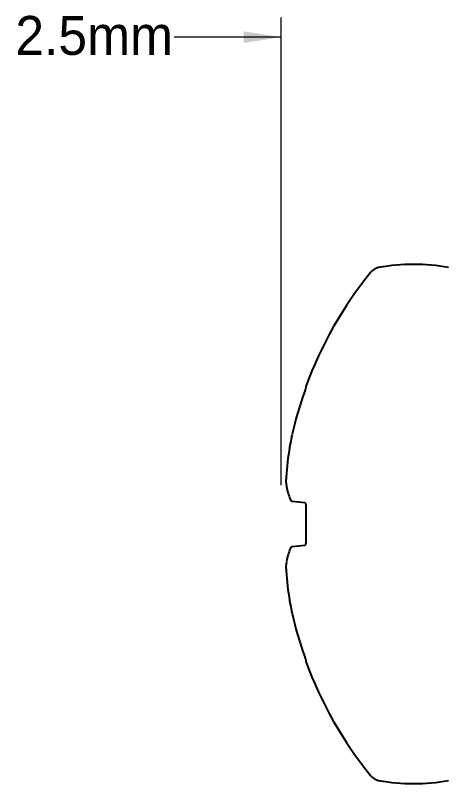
# Model space of a CAD drawing. Header units: millimetres. Extents: x 0.9 to 38.7, y 0.9 to 29.7.
# Drawn here: x 15.08 to 20.09, y 10.34 to 19.21 of the extents above; entities that cross this region are included whole.
import ezdxf

# ---------------------------------------------------------------- set-up
doc = ezdxf.new("R2010")
doc.units = ezdxf.units.MM
doc.header["$LTSCALE"] = 0.14184
doc.linetypes.add('SLD-Solid', pattern=[0])
doc.styles.add('SLDTEXTSTYLE0', font='ARIAL.TTF', dxfattribs={"width": 0.948})
doc.dimstyles.new('SLDDIMSTYLE1', dxfattribs={"dimtxt": 0.437148, "dimasz": 0.437148, "dimexe": 0, "dimexo": 0.0625, "dimgap": 0.109287, "dimtad": 0, "dimtih": 1, "dimtoh": 1, "dimdec": 3, "dimrnd": 1e-09, "dimzin": 12, "dimdsep": 46, "dimtxsty": 'SLDTEXTSTYLE0', "dimsah": 1, "dimcen": 0.09, "dimadec": 0, "dimazin": 3, "dimtfac": 1, "dimtdec": 3, "dimtmove": 0, "dimatfit": 0, "dimfxl": 0, "dimfrac": 2, "dimtolj": 1, "dimtzin": 12, "dimarcsym": 0})

# ---------------------------------------------------------------- blocks, each defined once
blk = doc.blocks.new('_D_1')
at = {"color": 7, "linetype": 'SLD-Solid', "lineweight": 0}
for p, q in [((18.1589, 13.7878), (18.1589, 19.188)), ((20.6589, 16.7878), (20.6589, 19.188)), ((18.1589, 18.9628), (16.9193, 18.9628)), ((20.6589, 18.9628), (21.4996, 18.9628))]:
    blk.add_line(p, q, dxfattribs=at)
at = {"color": 7, "linetype": 'SLD-Solid', "lineweight": 18}
for points in [[(18.1589, 18.9628), (17.7218, 19.0301), (17.7218, 18.8956)], [(20.6589, 18.9628), (21.0961, 18.8956), (21.0961, 19.0301)]]:
    blk.add_solid(points, dxfattribs=at)
at = {"color": 7, "linetype": 'SLD-Solid', "lineweight": 18, "insert": (15.0846, 19.2077), "char_height": 0.45034, "attachment_point": 1, "style": 'SLDTEXTSTYLE0'}
blk.add_mtext('2.5mm', dxfattribs=at)

msp = doc.modelspace()

# ---------------------------------------------------------------- linework, layer by layer
at = {"color": 7, "linetype": 'SLD-Solid', "lineweight": 25}
for p, q in [((18.4419, 14.9277), (18.4419, 14.9141)), ((18.2845, 13.5996), (18.4289, 13.5845)), ((18.4419, 13.5453), (18.4419, 13.1296)), ((18.4289, 13.0904), (18.2845, 13.0752)), ((18.4419, 11.7608), (18.4419, 11.7472))]:
    msp.add_line(p, q, dxfattribs=at)
for centre, radius, start, end in [((19.6884, 14.0474), 2.2901, 79.82733, 100.17267), ((22.7697, 13.3374), 4.6108, 140.84939, 159.8242), ((19.3104, 16.1538), 0.15, 100.17267, 140.84939), ((22.7927, 13.3385), 4.6255, 160.63679, 167.07107), ((22.1093, 13.5794), 3.9077, 169.92676, 174.91521), ((19.0346, 13.9429), 0.8359, 192.0172, 202.4192), ((19.0346, 12.732), 0.8359, 157.5808, 167.9828), ((22.1093, 13.0954), 3.9077, 185.08479, 190.07324), ((22.7927, 13.3363), 4.6255, 192.92893, 199.36321), ((22.7697, 13.3374), 4.6108, 200.1758, 219.15061), ((19.3104, 10.5211), 0.15, 219.15061, 259.82733), ((19.6884, 12.6275), 2.2901, 259.82733, 280.17267)]:
    msp.add_arc(centre, radius, start, end, dxfattribs=at)
for points, knots in [([(18.4419, 14.9141), (18.4419, 14.9134), (18.4416, 14.912), (18.441, 14.9098), (18.4405, 14.9077), (18.4396, 14.9048), (18.4386, 14.9015), (18.4376, 14.8981), (18.4363, 14.8941), (18.4349, 14.8898), (18.4334, 14.8854), (18.4318, 14.8805), (18.4301, 14.8757), (18.4297, 14.8745), (18.4293, 14.8733), (18.4289, 14.8721)], [0, 0, 0, 0, 0.00001470844, 0.00001470844, 0.00001470844, 0.00002939418, 0.00002939418, 0.00002939418, 0.00004442267, 0.00004442267, 0.00004442267, 0.00005988483, 0.00005988483, 0.00005988483, 0.00006364892, 0.00006364892, 0.00006364892, 0.00006364892]), ([(18.4289, 13.5845), (18.4306, 13.5843), (18.4323, 13.5832), (18.4338, 13.5813), (18.4354, 13.5794), (18.4368, 13.5766), (18.438, 13.5732), (18.4391, 13.5699), (18.4401, 13.5657), (18.4408, 13.5612), (18.4415, 13.5563), (18.4419, 13.5508), (18.4419, 13.5453)], [0, 0, 0, 0, 0.00001564682, 0.00001564682, 0.00001564682, 0.00003129827, 0.00003129827, 0.00003129827, 0.00004685274, 0.00004685274, 0.00004685274, 0.00006373693, 0.00006373693, 0.00006373693, 0.00006373693]), ([(18.4419, 13.1296), (18.4419, 13.1247), (18.4416, 13.1199), (18.441, 13.1155), (18.4405, 13.1111), (18.4396, 13.1071), (18.4386, 13.1036), (18.4376, 13.1001), (18.4363, 13.0972), (18.4349, 13.095), (18.4334, 13.0928), (18.4318, 13.0913), (18.4301, 13.0907), (18.4297, 13.0905), (18.4293, 13.0904), (18.4289, 13.0904)], [0, 0, 0, 0, 0.00001470844, 0.00001470844, 0.00001470844, 0.00002939418, 0.00002939418, 0.00002939418, 0.00004442267, 0.00004442267, 0.00004442267, 0.00005988483, 0.00005988483, 0.00005988483, 0.00006364892, 0.00006364892, 0.00006364892, 0.00006364892]), ([(18.4289, 11.8027), (18.4306, 11.7978), (18.4323, 11.7929), (18.4338, 11.7882), (18.4354, 11.7836), (18.4368, 11.7793), (18.438, 11.7755), (18.4391, 11.7717), (18.4401, 11.7685), (18.4408, 11.766), (18.4415, 11.7634), (18.4419, 11.7615), (18.4419, 11.7608)], [0, 0, 0, 0, 0.00001564682, 0.00001564682, 0.00001564682, 0.00003129827, 0.00003129827, 0.00003129827, 0.00004685274, 0.00004685274, 0.00004685274, 0.00006373693, 0.00006373693, 0.00006373693, 0.00006373693])]:
    msp.add_open_spline(points, degree=3, knots=knots, dxfattribs=at)
for points in [[(18.2845, 14.3734), (18.2757, 14.3352), (18.2682, 14.2984), (18.2619, 14.2629)], [(18.217, 13.9258), (18.2108, 13.8555), (18.2108, 13.7986), (18.217, 13.7688)], [(18.2619, 13.6241), (18.2682, 13.6087), (18.2757, 13.6006), (18.2845, 13.5996)], [(18.2845, 13.0752), (18.2757, 13.0743), (18.2682, 13.0662), (18.2619, 13.0508)], [(18.217, 12.906), (18.2108, 12.8762), (18.2108, 12.8193), (18.217, 12.7491)], [(18.2619, 12.4119), (18.2682, 12.3765), (18.2757, 12.3396), (18.2845, 12.3014)]]:
    msp.add_open_spline(points, degree=3, dxfattribs=at)

# ---------------------------------------------------------------- dimensions: what is measured, and where the dimension line sits
at = {"color": 7, "linetype": 'SLD-Solid', "lineweight": 18}
dim = msp.add_linear_dim(base=(20.6589, 18.9628), p1=(18.1589, 13.3374), p2=(20.6589, 16.3374), dimstyle='SLDDIMSTYLE1', dxfattribs=at)
dim.commit()
dim.dimension.update_dxf_attribs({"geometry": '_D_1', "text_midpoint": (16.0019, 18.9628), "dimtype": 160})

doc.saveas('drawing.dxf')
